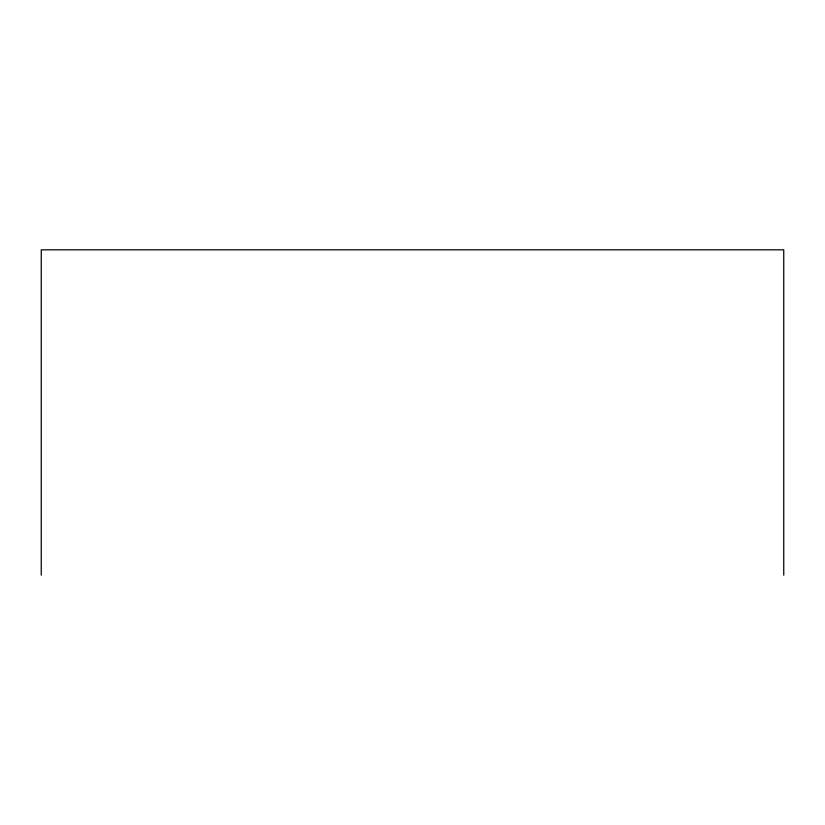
<?xml version="1.0" encoding="UTF-8"?>
<svg xmlns="http://www.w3.org/2000/svg" width="825" height="825" viewBox="0 0 825 825"><rect width="100%" height="100%" fill="white"/><g stroke="black" fill="none" stroke-linecap="round" stroke-linejoin="round"><path stroke-width="1.24" d="M783.75 575.18L783.75 249.82L41.25 249.82L41.25 575.18"/></g></svg>
